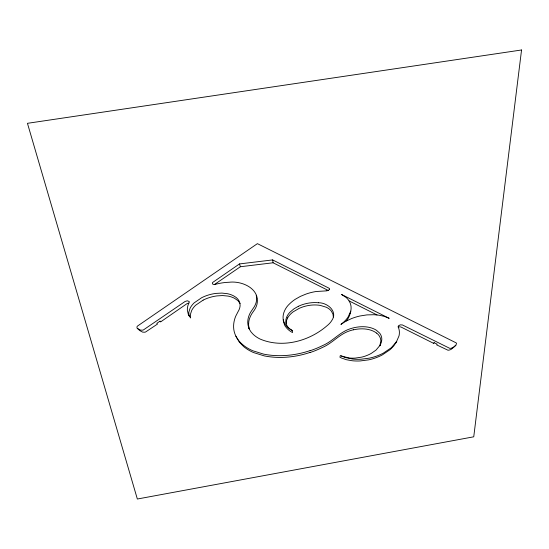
<?xml version="1.0" encoding="UTF-8"?>
<svg xmlns="http://www.w3.org/2000/svg" width="549" height="549" viewBox="0 0 549 549"><rect width="100%" height="100%" fill="white"/><g stroke="black" fill="none" stroke-linecap="round" stroke-linejoin="round"><path stroke-width="0.82" d="M286.104 323.553L286.468 320.712L287.676 317.85M350.653 311.496L348.004 317.164A29.619 20.416 -16.2 0 1 340.915 324.404L345.746 321.275L351.621 318.55A38.279 25.227 -17.5 0 1 359.911 316.004L366.869 314.9L373.725 314.728A42.129 27.697 -17.4 0 1 380.121 315.414L384.417 316.416L389.193 318.331L341.478 294.422L346.213 297.551A29.852 20.539 -16.1 0 1 349.473 301.607C351.614 305.175 351.477 309.547 350.207 313.39A26.867 18.453 -16.2 0 1 346.309 320.973M350.214 313.362L350.53 312.017M350.488 312.182L350.749 311.111M379.881 345.733L380.848 340.799A22.989 15.118 -17.3 0 0 379.654 336.585A22.324 14.686 -17.3 0 0 377.664 333.991L376.635 333.092M380.21 345.108L381.5 341.965L381.816 339.351A22.989 15.146 -17.3 0 0 380.773 334.911A22.008 14.5 -17.4 0 0 379.695 333.202L376.518 330.326A26.908 17.705 -17.2 0 0 354.091 327.698A26.908 17.705 -17.2 0 0 347.188 329.928C338.239 333.916 331.678 341.794 322.579 345.596A69.359 48.436 -14.6 0 1 310.089 350.729M341.416 356.04L349.267 358.003A29.2 19.345 -17.4 0 0 355.306 358.085L361.482 357.173A24.314 16.051 -17.4 0 0 365.963 355.841A24.65 16.278 -17.4 0 0 371.426 353.295L376.017 350.077L380.189 345.149L379.935 345.657M380.032 345.458L380.532 344.477M398.327 326.092L400.173 324.857L402.396 324.946L449.789 348.354A4.687 2.958 -21 0 0 450.839 348.306L452.788 347.695L455.608 345.479A2.621 1.654 -21.1 0 0 455.835 345.273L456.514 343.667A3.973 2.512 -21 0 0 456.192 342.892L257.399 243.646L137.518 326.051A3.589 2.491 -6.1 0 0 136.941 327.012L137.058 328.089L139.583 330.436A2.361 1.64 -6.2 0 0 139.961 330.697L142.61 332.118L144.517 332.22A4.79 3.321 -6.3 0 0 145.567 332.008L157.488 324.068L156.822 323.354L160.088 321.096L160.74 321.817L186.749 303.83A3.143 2.23 -8.7 0 1 188.664 303.213L188.801 303.206M396.035 342.521L396.426 341.883L393.811 345.863L390.236 349.548L382.33 354.908A34.93 23.106 -17.8 0 1 372.737 358.82A34.608 22.88 -17.8 0 1 368.612 359.863L360.206 360.947A41.47 27.546 -17.9 0 1 352.026 360.727L346.371 359.712L341.389 357.982L339.92 357.248L340.332 355.498L345.101 357.495L352.609 359.025A42.177 28.068 -18 0 0 360.899 359.245L369.415 358.147A35.356 23.422 -17.9 0 0 383.319 353.137L391.334 347.709L396.742 341.361L395.596 343.255M396.351 342.006L399.013 335.899A29.886 19.716 -17.9 0 0 398.862 328.741L398.245 327.094A2.114 1.393 -19.5 0 1 398.32 326.092M398.3 327.218A2.779 1.832 -19.4 0 1 398.965 326.971L399.274 326.909A3.143 2.066 -19.4 0 1 400.928 326.978L433.566 343.324L434.122 342.693L437.203 344.237L436.64 344.868L447.909 350.187A4.605 2.903 -20.8 0 0 448.945 350.145L450.866 349.541L453.659 347.345A2.69 1.695 -20.9 0 0 453.872 347.16L455.835 345.273M433.566 343.324L434.273 342.768M329.373 289.069A1.97 1.386 -16.8 0 0 328.638 288.012L272.633 259.917L239.494 263.925L213.184 282.083A2.23 1.62 -10.2 0 0 212.36 283.126L212.559 283.97L213.534 284.451A2.937 2.134 -10.2 0 0 214.439 284.526L240.387 266.739L273.1 262.779L328.199 290.435M203.144 300.104L195.739 305.169A24.286 17.06 -10.2 0 0 193.667 307.419A24.794 17.417 -10.2 0 0 191.635 310.59L190.366 314.508L190.613 317.995L188.28 314.282L187.36 310.24A26.379 18.673 -10.1 0 1 189.144 302.499A1.812 1.29 -8.6 0 0 189.131 301.483L187.36 300.804L185.143 301.435L143.378 329.949A4.879 3.39 -6.1 0 1 142.308 330.169L140.379 330.066L137.689 328.625A2.32 1.613 -6 0 1 137.319 328.364M298.313 306.335L293.962 308.819L289.879 312.271A21.205 14.569 -15.2 0 0 287.381 315.648C285.507 318.722 285.137 322.839 287.148 325.941A20.766 14.288 -15.2 0 0 292.329 330.512L292.548 332.564A29.474 20.306 -15.6 0 1 285.823 326.964C283.867 325.55 282.838 317.082 283.408 320.74M214.673 284.512L217.047 283.922A40.633 28.589 -10.8 0 1 229.077 282.261C242.075 280.614 260.466 288.774 256.953 304.414A27.985 19.846 -11.1 0 1 253.46 311.338L251.936 313.534A34.587 23.875 -13.9 0 0 248.8 321.542L248.567 324.953L249.225 328.968M326.181 290.888L316.142 291.505A40.05 27.416 -15.7 0 0 306.067 294.044L300.406 296.385L295.3 299.267A31.712 21.83 -15.6 0 0 289.652 303.803C283.963 308.874 280.402 318.187 285.507 324.843A29.818 20.594 -15.6 0 0 291.382 330.004L292.322 330.519M318.619 302.753C327.424 302.629 338.17 311.496 331.761 320.575A21.088 14.494 -15.6 0 1 327.115 325.667C309.313 341.169 282.543 348.526 260.205 339.104A37.854 26.242 -14.1 0 1 252.629 333.758C249.006 330.162 247.098 324.878 247.922 319.806A34.855 24.115 -13.9 0 1 250.419 312.539L252.725 309.039A28.219 20.066 -11.1 0 0 256.259 302.025L256.719 298.539L256.259 295.252M349.095 300.921L377.026 314.941M159.793 321.302L160.74 321.817M189.57 316.519L188.911 315.229M189.034 315.771L188.787 312.244L190.084 308.277A25.172 17.719 -10.1 0 1 192.143 305.072A24.691 17.383 -10.1 0 1 194.243 302.794L201.723 297.675A31.821 22.317 -10.4 0 1 215.867 293.406L221.899 293.084L227.554 293.715A22.784 16.079 -10.4 0 1 234.231 296.22C237.587 297.99 240.277 301.428 240.105 305.361A20.231 14.315 -10.5 0 1 238.149 311.475L235.734 316.162A47.736 32.947 -13.8 0 0 233.613 327.279C233.799 334.142 237.566 340.497 242.823 344.745A53.919 37.311 -14.1 0 0 252.732 350.742L263.609 354.119A67.946 47.399 -14.6 0 0 310.041 350.619M235.885 336.16L239.289 342.068L243.708 346.625A53.39 36.858 -14.1 0 0 253.494 352.54L264.227 355.882A66.827 46.493 -14.6 0 0 310.034 352.424M240.078 303.535L237.998 300.687L234.512 298.279A23.133 16.278 -10.5 0 0 227.959 296.069L222.544 295.554L216.834 295.911A31.375 21.953 -10.4 0 0 203.151 300.111M248.8 327.877L249.088 328.57M256.369 295.664L256.493 296.076M239.494 263.925L240.387 266.739M283.421 320.808L283.51 321.391M273.1 262.779L272.633 259.917M333.332 316.979L332.989 314.248L331.376 311.146A21.15 14.48 -15.5 0 0 326.305 307.241L320.369 305.422A26.949 18.398 -15.3 0 0 311.009 305.148L308.572 305.484A26.901 18.371 -15.3 0 0 299.191 308.353L293.207 311.818A20.999 14.398 -15.2 0 0 287.662 317.85M329.503 289.076A2.491 1.75 -16.8 0 1 326.25 290.75M353.508 329.825A26.366 17.321 -17.1 0 1 376.587 333.119M353.501 329.75A26.427 17.362 -17.1 0 0 346.687 331.987C337.861 335.926 331.383 343.708 322.4 347.462A68.254 47.537 -14.6 0 1 310.082 352.533M298.299 306.315A27.574 18.865 -15.3 0 1 318.605 302.774M521.55 49.98L473.746 436.805L137.346 499.02L27.45 123.319L521.55 49.98"/></g></svg>
